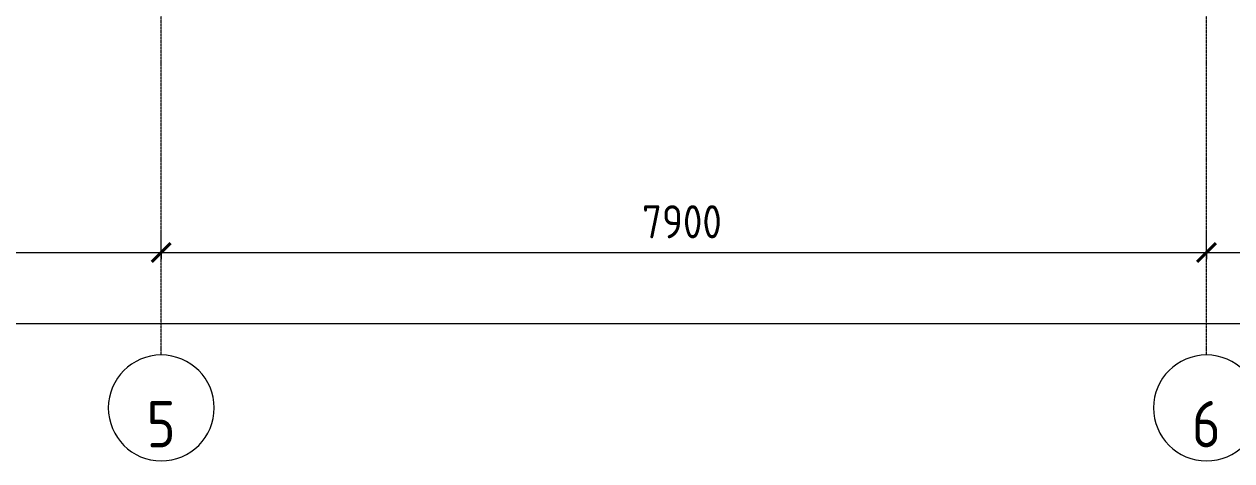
# Model space of a CAD drawing. Header units: millimetres. Extents: x -12447 to 83753, y -46415 to 46712.
# Drawn here: x 9113 to 18241, y -7181 to -3881 of the extents above; entities that cross this region are included whole.
import ezdxf

# ---------------------------------------------------------------- set-up
doc = ezdxf.new("R2010")
doc.units = ezdxf.units.MM
doc.linetypes.add('ADSK_Линия сетки', pattern=[25, 20, -2.5, 0, -2.5])
for name, color, linetype, lineweight in [('Оси', 7, 'Continuous', 9), ('Размеры', 7, 'Continuous', 9), ('Размеры-100', 7, 'Continuous', 9)]:
    doc.layers.add(name, color=color, linetype=linetype, lineweight=lineweight)
doc.styles.add('GOST Common', font='GOST_Common.ttf', dxfattribs={"width": 0.9, "height": 350})
doc.styles.add('GOST Common_2', font='GOST_Common.ttf', dxfattribs={"width": 0.9, "height": 250})
doc.dimstyles.new('ADSK_Основной_2_5_мм', dxfattribs={"dimscale": 304.8, "dimtxt": 251.428749, "dimasz": 0.463911, "dimexe": 0.492126, "dimexo": 0.492126, "dimgap": 0.098425, "dimtad": 1, "dimrnd": 0.01, "dimdsep": 46, "dimtxsty": 'GOST Common_2', "dimblk1": 'OBLIQUE', "dimblk2": 'OBLIQUE', "dimsah": 1, "dimcen": 0.09, "dimdle": 0.492126, "dimazin": 2, "dimtfac": 1, "dimtdec": 4, "dimtix": 1, "dimtmove": 0, "dimatfit": 3, "dimfxl": 1, "dimtvp": 1, "dimtolj": 1, "dimtzin": 0, "dimlwd": 20, "dimlwe": 20, "dimarcsym": 2})

# ---------------------------------------------------------------- blocks, each defined once
blk = doc.blocks.new('Ось сетки - Круг_Ø8 мм-8258-План полов 1-го этажа')
at = {"layer": 'Оси', "lineweight": 20}
for start, end in [(360, 180), (180, 360)]:
    blk.add_arc((0, 0), 4, start, end, dxfattribs=at)
blk = doc.blocks.new('DIMBLOCK10-План полов 1-го этажа')
at = {"layer": 'Размеры-100', "lineweight": 20, "transparency": 16777216}
for p, q in [((7149.6, -5605.9), (7149.6, -5455.9)), ((10149.6, -5605.9), (10149.6, -5455.9)), ((7149.6, -5605.9), (10149.6, -5605.9)), ((7149.6, -5605.9), (7149.6, -5655.9)), ((10149.6, -5605.9), (10149.6, -5655.9))]:
    blk.add_line(p, q, dxfattribs=at)
at = {"layer": 'Размеры-100', "lineweight": 40, "transparency": 16777216}
for p, q in [((7149.6, -5605.9), (7220.3, -5535.2)), ((10149.6, -5605.9), (10220.3, -5535.2)), ((7149.6, -5605.9), (7078.9, -5676.6)), ((10149.6, -5605.9), (10078.9, -5676.6))]:
    blk.add_line(p, q, dxfattribs=at)
at = {"layer": 'Размеры-100', "color": 0, "lineweight": 20, "transparency": 16777216, "insert": (8334.2, -5249.2), "char_height": 250, "width": 756.843, "attachment_point": 1, "line_spacing_factor": 1.022761, "style": 'GOST Common_2'}
blk.add_mtext('3000', dxfattribs=at)
blk = doc.blocks.new('_Oblique')
at = {"color": 0, "linetype": 'ByBlock', "lineweight": -2}
blk.add_line((-0.5, -0.5), (0.5, 0.5), dxfattribs=at)
blk = doc.blocks.new('DIMBLOCK11-План полов 1-го этажа')
at = {"layer": 'Размеры-100', "lineweight": 20, "transparency": 16777216}
for p, q in [((10149.6, -5605.9), (10149.6, -5455.9)), ((18049.6, -5605.9), (18049.6, -5455.9)), ((10149.6, -5605.9), (18049.6, -5605.9)), ((10149.6, -5605.9), (10149.6, -5655.9)), ((18049.6, -5605.9), (18049.6, -5655.9))]:
    blk.add_line(p, q, dxfattribs=at)
at = {"layer": 'Размеры-100', "lineweight": 40, "transparency": 16777216}
for p, q in [((10149.6, -5605.9), (10220.3, -5535.2)), ((18049.6, -5605.9), (18120.3, -5535.2)), ((10149.6, -5605.9), (10078.9, -5676.6)), ((18049.6, -5605.9), (17978.9, -5676.6))]:
    blk.add_line(p, q, dxfattribs=at)
at = {"layer": 'Размеры-100', "color": 0, "lineweight": 20, "transparency": 16777216, "insert": (13784.2, -5249.2), "char_height": 250, "width": 756.843, "attachment_point": 1, "line_spacing_factor": 1.022761, "style": 'GOST Common_2'}
blk.add_mtext('7900', dxfattribs=at)
blk = doc.blocks.new('DIMBLOCK12-План полов 1-го этажа')
at = {"layer": 'Размеры-100', "lineweight": 20, "transparency": 16777216}
for p, q in [((18049.6, -5605.9), (18049.6, -5455.9)), ((30549.6, -5605.9), (30549.6, -5455.9)), ((18049.6, -5605.9), (30549.6, -5605.9)), ((18049.6, -5605.9), (18049.6, -5655.9)), ((30549.6, -5605.9), (30549.6, -5655.9))]:
    blk.add_line(p, q, dxfattribs=at)
at = {"layer": 'Размеры-100', "lineweight": 40, "transparency": 16777216}
for p, q in [((18049.6, -5605.9), (18120.3, -5535.2)), ((30549.6, -5605.9), (30620.3, -5535.2)), ((18049.6, -5605.9), (17978.9, -5676.6)), ((30549.6, -5605.9), (30478.9, -5676.6))]:
    blk.add_line(p, q, dxfattribs=at)
at = {"layer": 'Размеры-100', "color": 0, "lineweight": 20, "transparency": 16777216, "insert": (23928.8, -5249.2), "char_height": 250, "width": 889.802, "attachment_point": 1, "line_spacing_factor": 1.022761, "style": 'GOST Common_2'}
blk.add_mtext('12500', dxfattribs=at)
blk = doc.blocks.new('DIMBLOCK18-План полов 1-го этажа')
at = {"layer": 'Размеры-100', "lineweight": 20, "transparency": 16777216}
for p, q in [((-6500.4, -6142.9), (-6500.4, -5992.9)), ((55349.6, -6142.9), (55349.6, -5992.9)), ((-6650.4, -6142.9), (55499.6, -6142.9)), ((-6500.4, -6142.9), (-6500.4, -6192.9)), ((55349.6, -6142.9), (55349.6, -6192.9))]:
    blk.add_line(p, q, dxfattribs=at)
at = {"layer": 'Размеры-100', "lineweight": 40, "transparency": 16777216}
for p, q in [((-6500.4, -6142.9), (-6429.7, -6072.2)), ((55349.6, -6142.9), (55420.3, -6072.2)), ((-6500.4, -6142.9), (-6571.1, -6213.6)), ((55349.6, -6142.9), (55278.9, -6213.6))]:
    blk.add_line(p, q, dxfattribs=at)
at = {"layer": 'Размеры-100', "color": 0, "lineweight": 20, "transparency": 16777216, "insert": (24053.8, -5786.2), "char_height": 250, "width": 889.802, "attachment_point": 1, "line_spacing_factor": 1.022761, "style": 'GOST Common_2'}
blk.add_mtext('61850', dxfattribs=at)

msp = doc.modelspace()

# ---------------------------------------------------------------- linework, layer by layer
at = {"layer": 'Оси', "linetype": 'ADSK_Линия сетки'}
for p, q in [((18049.565, -6380.761), (18049.565, 44222.998)), ((10149.565, -6380.761), (10149.565, 21357.013))]:
    msp.add_line(p, q, dxfattribs=at)

# ---------------------------------------------------------------- block references
at = {"layer": 'Оси', "lineweight": 20, "xscale": 99.99999999999993, "yscale": 99.99999999999993, "zscale": 99.99999999999993}
for p in [(10149.565, -6780.761), (18049.565, -6780.761)]:
    msp.add_blockref('Ось сетки - Круг_Ø8 мм-8258-План полов 1-го этажа', p, dxfattribs=at)

# ---------------------------------------------------------------- texts
at = {"layer": 'Оси', "char_height": 350, "width": 232.2, "attachment_point": 5, "line_spacing_factor": 1.022766, "style": 'GOST Common'}
for s, insert in [('\\pxqc,t0.25714,0.51429,0.77143,1.02857,1.28571,1.54286,1.8,2.05714,2.31429,2.57143,2.82857,3.08571,3.34286,3.6,3.85714,4.11429,4.37143,4.62857,4.88571,5.14286,5.4,5.65714,5.91429,6.17143,6.42857,6.68571,6.94286,7.2,7.45714,7.71429,7.97143,8.22857;{5}', (10148.735, -6903.665)), ('\\pxqc,t0.25714,0.51429,0.77143,1.02857,1.28571,1.54286,1.8,2.05714,2.31429,2.57143,2.82857,3.08571,3.34286,3.6,3.85714,4.11429,4.37143,4.62857,4.88571,5.14286,5.4,5.65714,5.91429,6.17143,6.42857,6.68571,6.94286,7.2,7.45714,7.71429,7.97143,8.22857;{6}', (18048.735, -6903.665))]:
    msp.add_mtext(s, dxfattribs=dict(at, insert=insert))

# ---------------------------------------------------------------- dimensions: what is measured, and where the dimension line sits
at = {"layer": 'Размеры', "lineweight": 20}
for base, p1, p2, override, picture, middle in [((10149.565, -5605.869), (7149.565, -5505.885), (10149.565, -5505.885), {"dimpost": '<>', "dimfxl": 3000}, 'DIMBLOCK10-План полов 1-го этажа', (8649.565, -5450.869)), ((18049.565, -5605.869), (10149.565, -5505.885), (18049.565, -5505.885), {"dimpost": '<>', "dimfxl": 7900}, 'DIMBLOCK11-План полов 1-го этажа', (14099.565, -5450.869)), ((30549.565, -5605.869), (18049.565, -5505.885), (30549.565, -5505.885), {"dimpost": '<>', "dimfxl": 12500}, 'DIMBLOCK12-План полов 1-го этажа', (24299.565, -5450.869)), ((55349.565, -6142.861), (-6500.435, -6042.876), (55349.565, -6042.876), {"dimpost": '<>', "dimfxl": 61850}, 'DIMBLOCK18-План полов 1-го этажа', (24424.565, -5987.861))]:
    dim = msp.add_linear_dim(base=base, p1=p1, p2=p2, dimstyle='ADSK_Основной_2_5_мм', override=override, dxfattribs=at)
    dim.commit()
    dim.dimension.update_dxf_attribs({"geometry": picture, "text_midpoint": middle})

doc.saveas('drawing.dxf')
